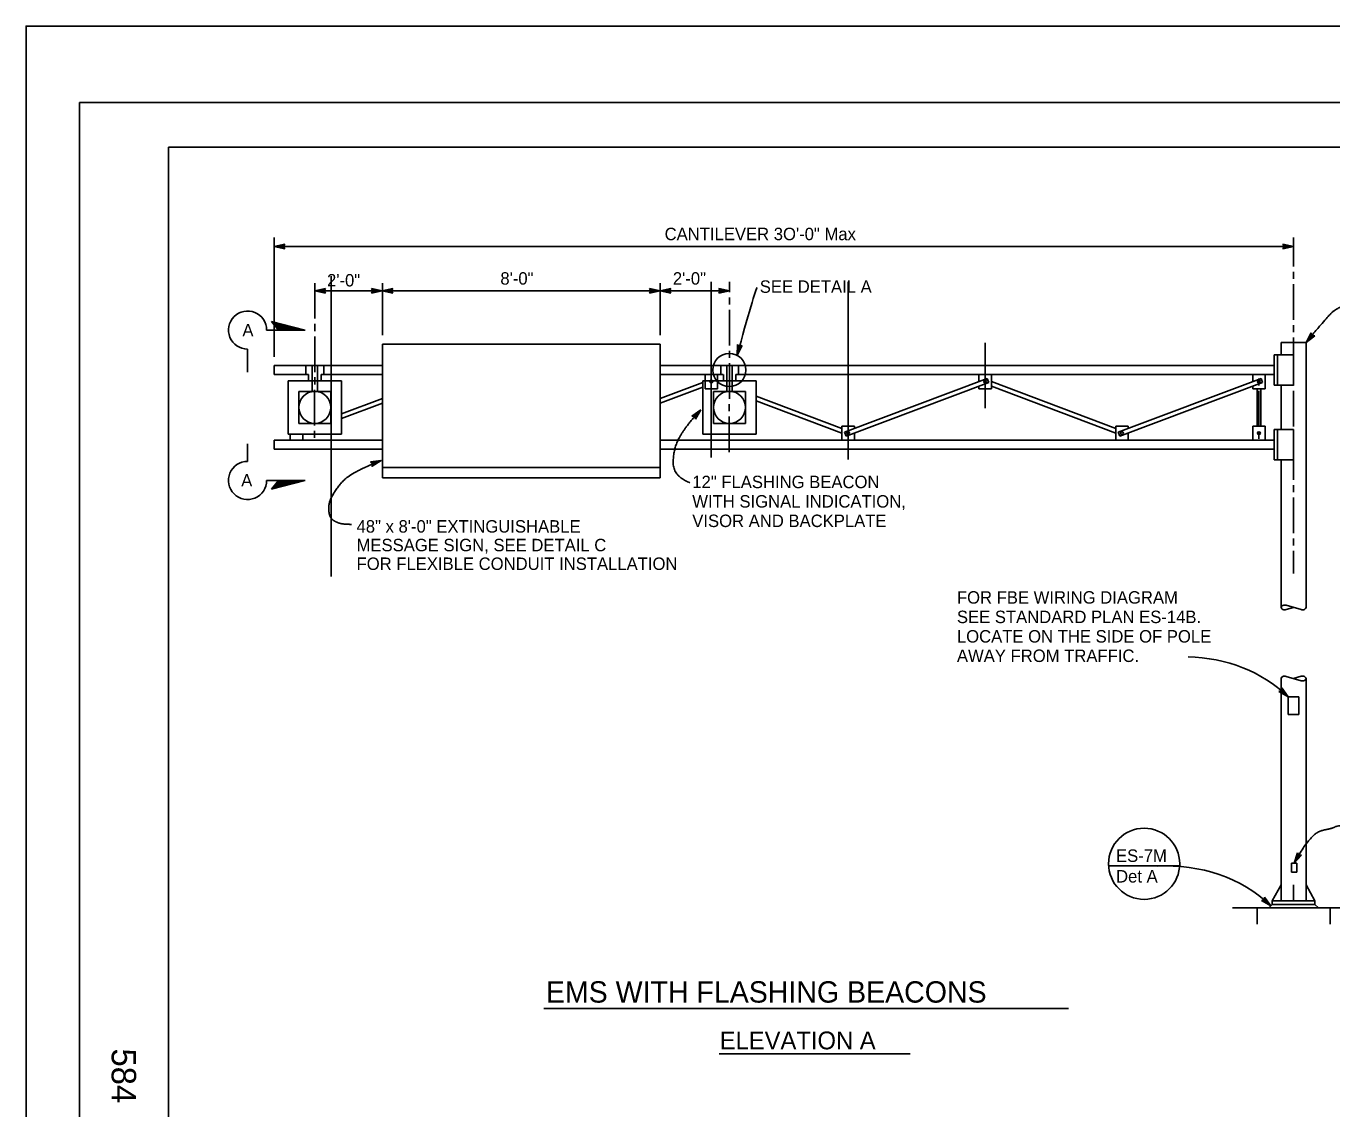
# Model space of a CAD drawing. Extents: x -894 to 866, y -472 to 714.
# Drawn here: x -894 to -160, y 105 to 714 of the extents above; entities that cross this region are included whole.
import ezdxf

# ---------------------------------------------------------------- set-up
doc = ezdxf.new("R2010")
doc.units = 0
for name, color, linetype in [('22 Misc Cnst Det', 7, 'Continuous'), ('56 Stage 3 Anno', 7, 'Continuous'), ('57 Undefined', 7, 'Continuous'), ('60 Nongeo Data', 7, 'Continuous'), ('border_PLOTTING-ELEMENTS', 7, 'Continuous'), ('border_rw_22x34_Cut_Lines', 7, 'Continuous'), ('border_SHEET', 7, 'Continuous'), ('border_WITHIN-BORDER-anno', 7, 'Continuous')]:
    doc.layers.add(name, color=color, linetype=linetype)

msp = doc.modelspace()

# ---------------------------------------------------------------- linework, layer by layer
at = {"layer": '22 Misc Cnst Det'}
for p, q in [((-737.07, 542.64), (-756.02, 547.47)), ((-752.11, 542.64), (-756.02, 547.47)), ((-738.63, 542.64), (-755.61, 546.97)), ((-740.19, 542.64), (-755.21, 546.47)), ((-741.74, 542.64), (-754.8, 545.97)), ((-743.3, 542.64), (-754.4, 545.47)), ((-744.86, 542.64), (-753.99, 544.97)), ((-746.42, 542.64), (-753.59, 544.47)), ((-747.98, 542.64), (-753.18, 543.96)), ((-749.54, 542.64), (-752.77, 543.46)), ((-758.78, 542.64), (-737.07, 542.64)), ((-751.1, 542.64), (-752.37, 542.96)), ((-758.78, 458.07), (-737.07, 458.07)), ((-737.07, 458.07), (-756.02, 453.23)), ((-752.11, 458.07), (-756.02, 453.23)), ((-738.63, 458.07), (-755.61, 453.73)), ((-740.19, 458.07), (-755.21, 454.23)), ((-741.74, 458.07), (-754.8, 454.74)), ((-743.3, 458.07), (-754.4, 455.24)), ((-744.86, 458.07), (-753.99, 455.74)), ((-746.42, 458.07), (-753.59, 456.24)), ((-747.98, 458.07), (-753.18, 456.74)), ((-749.54, 458.07), (-752.77, 457.24)), ((-751.09, 458.07), (-752.37, 457.74))]:
    msp.add_line(p, q, dxfattribs=at)
for centre, start, end in [((-769.49, 542.64), 0.00004, 270.00053), ((-769.49, 458.07), 89.99947, 359.99996)]:
    msp.add_arc(centre, 10.72, start, end, dxfattribs=at)
at = {"layer": '56 Stage 3 Anno'}
for p, q in [((-754.45, 527.69), (-754.45, 594.69)), ((-754.45, 589.69), (-748.45, 591.02)), ((-754.45, 589.69), (-181.19, 589.69)), ((-748.45, 588.35), (-754.45, 589.69)), ((-754.45, 589.69), (-754.45, 589.69)), ((-748.66, 588.71), (-753.07, 589.69)), ((-753.06, 589.7), (-748.68, 590.66)), ((-751.68, 589.69), (-748.86, 590.32)), ((-748.9, 589.07), (-751.68, 589.69)), ((-750.3, 589.69), (-749.09, 589.96)), ((-749.07, 589.41), (-750.3, 589.69)), ((-748.45, 591.02), (-749.25, 589.69)), ((-749.25, 589.69), (-748.45, 588.35)), ((-748.45, 591.02), (-748.45, 591.02)), ((-748.45, 588.35), (-748.45, 588.35)), ((-186.39, 589.69), (-187.19, 591.03)), ((-187.19, 591.03), (-187.19, 591.03)), ((-187.19, 591.03), (-181.19, 589.69)), ((-181.19, 589.69), (-187.19, 588.36)), ((-187.19, 588.36), (-186.39, 589.69)), ((-187.19, 588.36), (-187.19, 588.36)), ((-186.98, 590.68), (-182.57, 589.69)), ((-182.58, 589.69), (-186.96, 588.72)), ((-183.96, 589.69), (-186.78, 589.07)), ((-186.74, 590.32), (-183.96, 589.69)), ((-186.57, 589.97), (-185.34, 589.7)), ((-185.34, 589.7), (-186.55, 589.43)), ((-181.19, 589.69), (-181.19, 589.69)), ((-722.4, 572.87), (-722.4, 404.12)), ((-731.69, 564.69), (-725.69, 566.02)), ((-730.3, 564.7), (-725.92, 565.66)), ((-725.69, 566.02), (-726.49, 564.69)), ((-725.69, 566.02), (-725.69, 566.02)), ((-699.07, 564.69), (-699.87, 566.03)), ((-699.87, 566.03), (-699.87, 566.03)), ((-699.87, 566.03), (-693.87, 564.69)), ((-699.65, 565.68), (-695.25, 564.69)), ((-693.87, 564.69), (-687.87, 566.02)), ((-692.48, 564.7), (-688.1, 565.66)), ((-687.87, 566.02), (-688.67, 564.69)), ((-687.87, 566.02), (-687.87, 566.02)), ((-542.68, 564.69), (-543.48, 566.03)), ((-543.48, 566.03), (-543.48, 566.03)), ((-543.48, 566.03), (-537.48, 564.69)), ((-543.27, 565.68), (-538.86, 564.69)), ((-537.48, 564.69), (-531.48, 566.02)), ((-536.09, 564.7), (-531.72, 565.66)), ((-531.48, 566.02), (-532.28, 564.69)), ((-531.48, 566.02), (-531.48, 566.02)), ((-508.69, 471.05), (-508.69, 569.69)), ((-503.63, 564.69), (-504.43, 566.03)), ((-504.43, 566.03), (-504.43, 566.03)), ((-504.43, 566.03), (-498.43, 564.69)), ((-504.22, 565.68), (-499.81, 564.69)), ((-431.69, 469.78), (-431.69, 569.69)), ((-731.69, 564.69), (-693.69, 564.69)), ((-725.69, 563.35), (-731.69, 564.69)), ((-731.69, 564.69), (-731.69, 564.69)), ((-725.9, 563.71), (-730.31, 564.69)), ((-728.93, 564.69), (-726.1, 565.32)), ((-726.14, 564.07), (-728.93, 564.69)), ((-727.54, 564.69), (-726.34, 564.96)), ((-726.31, 564.41), (-727.54, 564.69)), ((-726.49, 564.69), (-725.69, 563.35)), ((-725.69, 563.35), (-725.69, 563.35)), ((-693.87, 564.69), (-699.87, 563.36)), ((-699.87, 563.36), (-699.07, 564.69)), ((-699.87, 563.36), (-699.87, 563.36)), ((-695.26, 564.69), (-699.63, 563.72)), ((-696.63, 564.69), (-699.46, 564.07)), ((-699.42, 565.32), (-696.63, 564.69)), ((-699.24, 564.97), (-698.01, 564.7)), ((-698.01, 564.7), (-699.22, 564.43)), ((-693.87, 564.69), (-693.87, 564.69)), ((-687.87, 563.35), (-693.87, 564.69)), ((-693.87, 564.69), (-693.87, 564.69)), ((-693.69, 564.69), (-537.48, 564.69)), ((-688.09, 563.71), (-692.49, 564.69)), ((-691.11, 564.69), (-688.28, 565.32)), ((-688.32, 564.07), (-691.11, 564.69)), ((-689.73, 564.69), (-688.52, 564.96)), ((-688.5, 564.41), (-689.73, 564.69)), ((-688.67, 564.69), (-687.87, 563.35)), ((-687.87, 563.35), (-687.87, 563.35)), ((-537.48, 564.69), (-543.48, 563.36)), ((-543.48, 563.36), (-542.68, 564.69)), ((-543.48, 563.36), (-543.48, 563.36)), ((-538.88, 564.69), (-543.25, 563.72)), ((-540.25, 564.69), (-543.07, 564.07)), ((-543.03, 565.32), (-540.25, 564.69)), ((-542.86, 564.97), (-541.63, 564.7)), ((-541.63, 564.7), (-542.84, 564.43)), ((-537.48, 564.69), (-498.43, 564.69)), ((-537.48, 564.69), (-537.48, 564.69)), ((-531.48, 563.35), (-537.48, 564.69)), ((-537.48, 564.69), (-537.48, 564.69)), ((-531.7, 563.71), (-536.1, 564.69)), ((-534.72, 564.69), (-531.9, 565.32)), ((-531.94, 564.07), (-534.72, 564.69)), ((-533.34, 564.69), (-532.13, 564.96)), ((-532.11, 564.41), (-533.34, 564.69)), ((-532.28, 564.69), (-531.48, 563.35)), ((-531.48, 563.35), (-531.48, 563.35)), ((-498.43, 564.69), (-504.43, 563.36)), ((-504.43, 563.36), (-503.63, 564.69)), ((-504.43, 563.36), (-504.43, 563.36)), ((-499.82, 564.69), (-504.2, 563.72)), ((-501.2, 564.69), (-504.02, 564.07)), ((-503.98, 565.32), (-501.2, 564.69)), ((-503.81, 564.97), (-502.58, 564.7)), ((-502.58, 564.7), (-503.79, 564.43)), ((-498.43, 564.69), (-498.43, 564.69)), ((-174.19, 535.69), (-171.36, 541.15)), ((-169.32, 539.43), (-174.19, 535.69)), ((-169.73, 539.5), (-173.31, 536.75)), ((-173.3, 536.76), (-171.24, 540.74)), ((-172.42, 537.81), (-171.09, 540.38)), ((-170.15, 539.55), (-172.42, 537.81)), ((-171.53, 538.87), (-170.96, 539.97)), ((-170.53, 539.64), (-171.53, 538.87)), ((-171.36, 541.15), (-171.36, 541.15)), ((-171.36, 541.15), (-170.86, 539.68)), ((-170.86, 539.68), (-169.32, 539.43)), ((-169.32, 539.43), (-169.32, 539.43)), ((-769.49, 531.92), (-769.49, 518.96)), ((-508.69, 498.74), (-508.69, 535.45)), ((-494.19, 528.45), (-493.96, 534.59)), ((-491.38, 533.92), (-494.19, 528.45)), ((-493.96, 534.59), (-493.96, 534.59)), ((-493.96, 534.59), (-492.88, 533.48)), ((-493.84, 529.8), (-493.67, 534.27)), ((-491.78, 533.8), (-493.84, 529.79)), ((-493.49, 531.12), (-493.38, 534.02)), ((-492.18, 533.66), (-493.49, 531.12)), ((-493.14, 532.46), (-493.09, 533.7)), ((-492.56, 533.58), (-493.14, 532.46)), ((-492.88, 533.48), (-491.38, 533.92)), ((-491.38, 533.92), (-491.38, 533.92)), ((-354.69, 498.74), (-354.69, 535.45)), ((-174.19, 535.69), (-174.19, 535.69)), ((-494.19, 528.45), (-494.19, 528.45)), ((-519.58, 494.3), (-514.58, 497.88)), ((-518.04, 494), (-519.58, 494.3)), ((-519.58, 494.3), (-519.58, 494.3)), ((-519.17, 494.22), (-515.5, 496.85)), ((-518.74, 494.16), (-516.42, 495.82)), ((-518.37, 494.06), (-517.34, 494.79)), ((-517.58, 492.52), (-518.04, 494)), ((-517.34, 494.79), (-517.95, 493.71)), ((-516.42, 495.82), (-517.84, 493.3)), ((-515.51, 496.84), (-517.69, 492.93)), ((-514.58, 497.88), (-517.58, 492.52)), ((-517.58, 492.52), (-517.58, 492.52)), ((-514.58, 497.88), (-514.58, 497.88)), ((-769.49, 478.61), (-769.49, 468.78)), ((-189.54, 339.46), (-188.06, 339.92)), ((-184.19, 336.44), (-189.54, 339.46)), ((-189.54, 339.46), (-189.54, 339.46)), ((-185.23, 337.37), (-189.13, 339.57)), ((-186.25, 338.29), (-188.77, 339.71)), ((-187.27, 339.21), (-188.35, 339.82)), ((-188.06, 339.92), (-187.76, 341.45)), ((-188, 340.24), (-187.27, 339.21)), ((-187.9, 340.62), (-186.25, 338.29)), ((-187.84, 341.04), (-185.22, 337.37)), ((-187.76, 341.45), (-187.76, 341.45)), ((-187.76, 341.45), (-184.19, 336.44)), ((-184.19, 336.44), (-184.19, 336.44)), ((-180.94, 242.83), (-179.09, 248.69)), ((-176.78, 247.35), (-180.94, 242.83)), ((-180.94, 242.83), (-180.94, 242.83)), ((-180.25, 244.04), (-178.9, 248.31)), ((-177.2, 247.34), (-180.25, 244.03)), ((-179.56, 245.22), (-178.69, 247.98)), ((-177.63, 247.32), (-179.56, 245.22)), ((-179.09, 248.69), (-179.09, 248.69)), ((-179.09, 248.69), (-178.34, 247.33)), ((-178.87, 246.42), (-178.49, 247.6)), ((-178.01, 247.34), (-178.87, 246.42)), ((-178.34, 247.33), (-176.78, 247.35)), ((-176.78, 247.35), (-176.78, 247.35)), ((-199.32, 221.85), (-197.83, 222.3)), ((-193.97, 218.83), (-199.32, 221.85)), ((-199.32, 221.85), (-199.32, 221.85)), ((-195, 219.76), (-198.9, 221.96)), ((-196.02, 220.68), (-198.54, 222.1)), ((-197.05, 221.6), (-198.13, 222.21)), ((-197.83, 222.3), (-197.53, 223.84)), ((-197.78, 222.63), (-197.05, 221.6)), ((-197.68, 223), (-196.02, 220.68)), ((-197.61, 223.43), (-194.99, 219.75)), ((-197.53, 223.84), (-197.53, 223.84)), ((-197.53, 223.84), (-193.97, 218.83)), ((-193.97, 218.83), (-193.97, 218.83))]:
    msp.add_line(p, q, dxfattribs=at)
for points in [[(-181.19, 578.43), (-181.19, 594.69)], [(-181.19, 571.43), (-181.19, 575.43)], [(-731.69, 569.06), (-731.69, 549.06)], [(-693.69, 569.06), (-693.69, 539.69)], [(-537.48, 569.06), (-537.48, 539.69)], [(-498.43, 564.05), (-498.43, 569.69)], [(-181.19, 548.43), (-181.19, 568.43)], [(-498.43, 557.05), (-498.43, 561.05)], [(-498.43, 534.05), (-498.43, 554.05)], [(-731.69, 546.06), (-731.69, 542.06)], [(-181.19, 541.43), (-181.19, 545.43)], [(-731.69, 539.06), (-731.69, 519.06)], [(-181.19, 518.44), (-181.19, 538.43)], [(-498.43, 527.05), (-498.43, 531.05)], [(-508.69, 524.74), (-508.69, 528.74)], [(-508.69, 501.74), (-508.69, 521.74)], [(-498.43, 504.05), (-498.43, 524.05)], [(-354.69, 524.74), (-354.69, 528.74)], [(-354.69, 501.74), (-354.69, 521.74)], [(-731.69, 516.1), (-731.69, 512.1)], [(-498.41, 516.06), (-498.41, 512.06)], [(-200.69, 511.44), (-200.69, 515.44)], [(-181.19, 511.44), (-181.19, 515.44)], [(-731.78, 509.06), (-731.78, 489.06)], [(-200.69, 488.44), (-200.69, 508.44)], [(-181.19, 488.44), (-181.19, 508.44)], [(-498.56, 497.05), (-498.56, 501.05)], [(-498.56, 474.05), (-498.56, 494.05)], [(-431.69, 472.78), (-431.69, 492.78)], [(-731.78, 486.06), (-731.78, 482.06)], [(-200.69, 481.44), (-200.69, 485.44)], [(-181.19, 481.44), (-181.19, 485.44)], [(-181.19, 458.44), (-181.19, 478.44)], [(-181.19, 451.44), (-181.19, 455.44)], [(-181.19, 428.44), (-181.19, 448.44)], [(-181.19, 421.44), (-181.19, 425.44)], [(-181.19, 405.69), (-181.19, 418.44)]]:
    msp.add_lwpolyline(points, dxfattribs=at)
msp.add_lwpolyline([(-700.38, 468.5), (-694.4, 469.39), (-699.44, 466.05), (-699.37, 466.45), (-695.67, 468.9), (-700.06, 468.25), (-699.74, 468), (-696.94, 468.42), (-699.3, 466.85), (-699.23, 467.25), (-698.21, 467.93), (-699.42, 467.75), (-699.17, 467.55), (-699.44, 466.05), (-699.17, 467.55)], close=True, dxfattribs=at)
msp.add_circle((-498.56, 520.19), 9.34, dxfattribs=at)
for centre, major_axis, ratio, start_param, end_param in [((-493.56, 525.94), (-10.73, -40.64), 0.027057, 3.140657, 4.65377), ((-244.99, 291.79), (79.07, 6.87), 0.844675, 0.63407, 1.441741), ((-254.76, 174.18), (79.07, 6.87), 0.844675, 0.63407, 1.537172)]:
    msp.add_ellipse(centre, major_axis=major_axis, ratio=ratio, start_param=start_param, end_param=end_param, dxfattribs=at)
for points in [[(-174.19, 535.69), (-162.78, 549.39), (-157.96, 554.21), (-153.37, 556.14), (-150.48, 556.14), (-146.4, 556.37)], [(-514.82, 497.56), (-524.33, 487.27), (-530.2, 474.9), (-530.02, 460.59), (-520.7, 456.78)], [(-694.4, 469.39), (-710.3, 462.82), (-718.4, 455.4), (-723.26, 447.03), (-724.07, 442.17), (-723.12, 437.04), (-720.02, 434.75), (-715.83, 433.4), (-710.98, 433.4)], [(-180.94, 242.83), (-171.59, 260.01), (-158.46, 262.6), (-156.97, 264.24), (-133.7, 264.73)]]:
    msp.add_open_spline(points, degree=2, dxfattribs=at)
at = {"layer": '57 Undefined'}
for p, q in [((-285.22, 241.36), (-245.28, 241.36)), ((-602.86, 161.11), (-307.79, 161.11)), ((-504.19, 135.72), (-396.76, 135.72))]:
    msp.add_line(p, q, dxfattribs=at)
msp.add_circle((-265.25, 242.52), 20, dxfattribs=at)
at = {"layer": '60 Nongeo Data'}
for p, q in [((-693.69, 534.69), (-693.69, 459.64)), ((-693.69, 534.69), (-537.48, 534.69)), ((-537.48, 534.69), (-537.48, 459.64)), ((-188.19, 535.69), (-188.19, 528.69)), ((-188.19, 535.69), (-174.19, 535.69)), ((-174.19, 535.69), (-174.19, 386.69)), ((-754.45, 522.69), (-754.45, 517.69)), ((-754.45, 522.69), (-693.69, 522.69)), ((-736.69, 517.73), (-736.69, 522.73)), ((-733.19, 522.73), (-733.19, 514.23)), ((-730.19, 522.73), (-730.19, 514.23)), ((-726.69, 517.73), (-726.69, 522.73)), ((-537.48, 522.69), (-192.19, 522.69)), ((-503.41, 517.69), (-503.41, 522.69)), ((-499.91, 522.69), (-499.91, 514.19)), ((-496.91, 522.69), (-496.91, 514.19)), ((-493.41, 517.69), (-493.41, 522.69)), ((-192.19, 528.69), (-192.19, 511.69)), ((-192.19, 528.69), (-181.19, 528.69)), ((-190.19, 528.69), (-190.19, 511.69)), ((-181.19, 528.69), (-181.19, 511.69)), ((-754.45, 517.69), (-735.14, 517.69)), ((-746.69, 514.19), (-746.69, 484.19)), ((-746.69, 514.19), (-716.69, 514.19)), ((-735.19, 517.73), (-735.19, 514.23)), ((-733.19, 514.23), (-733.19, 508.23)), ((-730.19, 514.23), (-730.19, 508.23)), ((-728.19, 517.73), (-728.19, 514.23)), ((-728.14, 517.69), (-693.69, 517.69)), ((-716.69, 514.19), (-716.69, 484.19)), ((-537.48, 517.69), (-501.95, 517.69)), ((-513.43, 514.19), (-483.43, 514.19)), ((-513.43, 514.19), (-513.43, 484.19)), ((-512.19, 517.69), (-512.19, 514.6)), ((-505.19, 517.69), (-505.19, 514.71)), ((-501.91, 517.69), (-501.91, 514.19)), ((-499.91, 514.19), (-499.91, 508.19)), ((-496.91, 514.19), (-496.91, 508.19)), ((-494.95, 517.69), (-192.19, 517.69)), ((-494.91, 517.69), (-494.91, 514.19)), ((-483.43, 514.19), (-483.43, 484.19)), ((-353.5, 515.48), (-433.77, 485.25)), ((-358.19, 517.69), (-358.19, 513.71)), ((-353.5, 515.48), (-352.61, 513.14)), ((-351.19, 517.69), (-351.19, 509.69)), ((-279.77, 485.25), (-199.5, 515.48)), ((-204.19, 517.69), (-204.19, 513.71)), ((-199.5, 515.48), (-198.61, 513.14)), ((-197.19, 517.69), (-197.19, 509.69)), ((-740.69, 508.19), (-722.69, 508.19)), ((-740.69, 508.19), (-740.69, 490.19)), ((-722.69, 508.19), (-722.69, 490.19)), ((-513.43, 513.24), (-537.48, 504.18)), ((-513.43, 510.57), (-537.48, 501.51)), ((-512.19, 513.84), (-512.19, 509.69)), ((-512.19, 509.69), (-505.19, 509.69)), ((-507.43, 508.19), (-507.43, 490.19)), ((-507.43, 508.19), (-489.43, 508.19)), ((-505.19, 513.69), (-505.19, 509.69)), ((-489.43, 508.19), (-489.43, 490.19)), ((-352.61, 513.14), (-432.89, 482.91)), ((-358.19, 511.04), (-358.19, 509.69)), ((-358.19, 509.69), (-351.19, 509.69)), ((-351.19, 513.71), (-281.19, 487.35)), ((-351.19, 511.04), (-281.19, 484.67)), ((-278.89, 482.91), (-198.61, 513.14)), ((-204.19, 511.04), (-204.19, 509.69)), ((-204.19, 509.69), (-197.19, 509.69)), ((-201.69, 509.69), (-201.69, 488.69)), ((-199.69, 509.69), (-199.69, 488.69)), ((-192.19, 511.69), (-181.19, 511.69)), ((-188.19, 511.69), (-188.19, 486.69)), ((-693.69, 504.2), (-716.69, 495.54)), ((-693.69, 501.53), (-716.69, 492.87)), ((-435.19, 487.35), (-483.43, 505.51)), ((-435.19, 484.67), (-483.43, 502.84)), ((-740.69, 490.19), (-722.69, 490.19)), ((-507.43, 490.19), (-489.43, 490.19)), ((-435.19, 488.69), (-435.19, 480.69)), ((-435.19, 488.69), (-428.19, 488.69)), ((-433.77, 485.25), (-432.89, 482.91)), ((-428.19, 488.69), (-428.19, 487.35)), ((-281.19, 488.69), (-281.19, 480.69)), ((-281.19, 488.69), (-274.19, 488.69)), ((-279.77, 485.24), (-278.89, 482.91)), ((-274.19, 488.69), (-274.19, 487.35)), ((-204.19, 488.69), (-197.19, 488.69)), ((-204.19, 488.69), (-204.19, 480.69)), ((-197.19, 488.69), (-197.19, 480.69)), ((-192.19, 486.69), (-192.19, 469.69)), ((-192.19, 486.69), (-181.19, 486.69)), ((-190.19, 486.69), (-190.19, 469.69)), ((-181.19, 486.69), (-181.19, 469.69)), ((-754.45, 480.69), (-754.45, 475.69)), ((-754.45, 480.69), (-693.69, 480.69)), ((-746.69, 484.19), (-716.69, 484.19)), ((-745.45, 484.19), (-745.45, 480.69)), ((-738.45, 484.19), (-738.45, 480.69)), ((-537.48, 480.69), (-192.19, 480.69)), ((-513.43, 484.19), (-483.43, 484.19)), ((-428.19, 484.67), (-428.19, 480.69)), ((-274.19, 484.67), (-274.19, 480.69)), ((-754.45, 475.69), (-693.69, 475.69)), ((-537.48, 475.69), (-192.19, 475.69)), ((-693.69, 465.34), (-537.48, 465.34)), ((-192.19, 469.69), (-181.19, 469.69)), ((-188.19, 469.69), (-188.19, 386.69)), ((-693.69, 459.64), (-537.48, 459.64)), ((-185.38, 387.93), (-176.99, 385.45)), ((-185.38, 385.45), (-181.19, 386.69)), ((-188.19, 346.69), (-188.19, 221.69)), ((-185.38, 347.93), (-176.99, 345.45)), ((-181.19, 346.69), (-176.99, 347.94)), ((-174.19, 346.69), (-174.19, 221.69)), ((-184.19, 336.44), (-178.19, 336.44)), ((-184.19, 336.44), (-184.19, 326.44)), ((-178.19, 336.44), (-178.19, 326.44)), ((-184.19, 326.44), (-178.19, 326.44)), ((-182.44, 242.83), (-179.44, 242.83)), ((-182.44, 242.83), (-182.44, 237.83)), ((-179.44, 242.83), (-179.44, 237.83)), ((-182.44, 237.83), (-179.44, 237.83)), ((-188.19, 230.78), (-193.19, 221.69)), ((-181.19, 230.78), (-181.19, 221.69)), ((-174.19, 230.78), (-169.19, 221.69)), ((-193.19, 221.69), (-169.19, 221.69)), ((-193.19, 221.69), (-193.19, 219.69)), ((-169.19, 221.69), (-169.19, 219.69)), ((-215.6, 217.69), (-145.68, 217.69)), ((-201.72, 217.69), (-201.72, 208.6)), ((-193.17, 219.69), (-195.17, 217.69)), ((-193.19, 219.69), (-169.19, 219.69)), ((-169.21, 219.69), (-167.21, 217.69)), ((-160.67, 217.69), (-160.67, 208.6))]:
    msp.add_line(p, q, dxfattribs=at)
for centre, radius in [((-508.68, 513.7), 0.775), ((-354.68, 513.7), 0.775), ((-200.69, 513.7), 0.784), ((-731.69, 499.19), 9), ((-498.43, 499.19), 9), ((-431.7, 484.69), 0.783), ((-277.69, 484.7), 0.773), ((-200.69, 484.69), 0.794)]:
    msp.add_circle(centre, radius, dxfattribs=at)
for centre, start_param, end_param in [((-186.19, 386.69), 1.151325, 5.13183), ((-176.19, 386.69), 4.301255, 6.283185), ((-186.19, 346.69), 1.151325, 3.141593), ((-176.19, 346.69), 4.301255, 8.265175)]:
    msp.add_ellipse(centre, major_axis=(2, 0), ratio=0.679666, start_param=start_param, end_param=end_param, dxfattribs=at)
at = {"layer": 'border_PLOTTING-ELEMENTS'}
for points in [[(-894.04, -472.44), (865.96, -472.44), (865.96, 713.56), (-894.04, 713.56)], [(-864.04, 670.56), (835.96, 670.56), (835.96, -429.44), (-864.04, -429.44)]]:
    msp.add_lwpolyline(points, close=True, dxfattribs=at)
at = {"layer": 'border_rw_22x34_Cut_Lines'}
msp.add_lwpolyline([(-864.04, 670.56), (835.96, 670.56), (835.96, -429.44), (-864.04, -429.44)], close=True, dxfattribs=at)
at = {"layer": 'border_SHEET'}
for p, q in [((-814.04, 645.56), (810.96, 645.56)), ((-814.04, -404.44), (-814.04, 645.56))]:
    msp.add_line(p, q, dxfattribs=at)

# ---------------------------------------------------------------- texts
at = {"layer": '57 Undefined'}
for s, height, p in [('CANTILEVER 3O\'-0" Max', 7, (-534.94, 593.19)), ('2\'-0"', 7, (-724.8, 567.15)), ('8\'-0"', 7, (-627.31, 568.19)), ('2\'-0"', 7, (-530.31, 568.19)), ('SEE DETAIL A', 7, (-481.42, 563.6)), ('A', 7, (-772.4, 539.08)), ('A', 7, (-773.08, 454.69)), ('12" FLASHING BEACON', 7, (-519.38, 453.75)), ('WITH SIGNAL INDICATION,', 7, (-519.38, 442.82)), ('48" x 8\'-0" EXTINGUISHABLE', 7, (-708.2, 428.76)), ('VISOR AND BACKPLATE', 7, (-519.38, 431.88)), ('MESSAGE SIGN, SEE DETAIL C', 7, (-708.2, 418.26)), ('FOR FLEXIBLE CONDUIT INSTALLATION', 7, (-708.2, 407.76)), ('FOR FBE WIRING DIAGRAM ', 7, (-370.55, 388.81)), ('SEE STANDARD PLAN ES-14B.', 7, (-370.55, 377.87)), ('LOCATE ON THE SIDE OF POLE', 7, (-370.55, 366.93)), ('AWAY FROM TRAFFIC.', 7, (-370.55, 356)), ('ES-7M', 7, (-281.07, 243.59)), ('Det A', 7, (-281.04, 231.99)), ('EMS WITH FLASHING BEACONS', 12, (-601.72, 164.46)), ('ELEVATION A', 10, (-503.96, 138.2))]:
    msp.add_text(s, height=height, dxfattribs=at).set_placement(p)
at = {"layer": 'border_WITHIN-BORDER-anno'}
msp.add_text('584', height=13.779, rotation=270, dxfattribs=at).set_placement((-845.95, 138.67))

doc.saveas('drawing.dxf')
